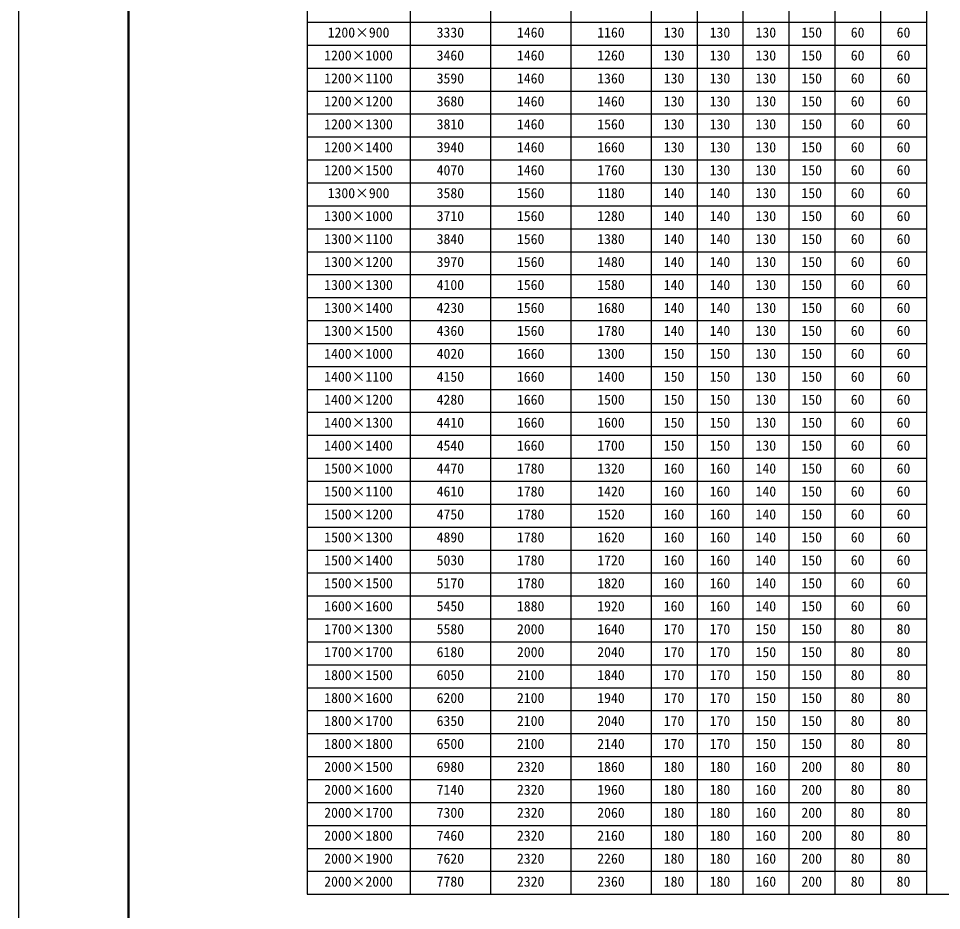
# Model space of a CAD drawing. Units: millimetres, scale not verified. Extents: x -25170 to 75630, y 0 to 35640.
# Drawn here: x -25170 to -15112, y 8029 to 17747 of the extents above; entities that cross this region are included whole.
import ezdxf
from ezdxf.enums import TextEntityAlignment as Align

# ---------------------------------------------------------------- set-up
doc = ezdxf.new("R2010")
doc.units = ezdxf.units.MM
doc.header["$LTSCALE"] = 60
for name, color, linetype, lineweight in [('Defpoints_3', 5, 'Continuous', 25), ('HYO', 3, 'Continuous', 25), ('HYO2', 4, 'Continuous', 25), ('TXT', 7, 'Continuous', 25), ('WAKU', 3, 'Continuous', 50)]:
    doc.layers.add(name, color=color, linetype=linetype, lineweight=lineweight)
doc.styles.add('ＭＳ ゴシック', font='')
doc.styles.get('ＭＳ ゴシック').set_extended_font_data('MS Gothic')

msp = doc.modelspace()

# ---------------------------------------------------------------- linework, layer by layer
at = {"layer": 'Defpoints_3'}
msp.add_line((-25170, 35640), (-25170, 0), dxfattribs=at)
at = {"layer": 'HYO'}
for p, q in [((-22025.9, 25706.68), (-22025.9, 8206.68)), ((-20900.9, 25706.68), (-20900.9, 8206.68)), ((-20025.9, 25706.68), (-20025.9, 8206.68)), ((-15275.9, 25706.68), (-15275.9, 8206.68)), ((-19150.9, 25456.68), (-19150.9, 8206.68)), ((-18275.9, 25456.68), (-18275.9, 8206.68)), ((-17775.9, 25456.68), (-17775.9, 8206.68)), ((-17275.9, 25456.68), (-17275.9, 8206.68)), ((-16775.9, 25456.68), (-16775.9, 8206.68)), ((-16275.9, 25456.68), (-16275.9, 8206.68)), ((-15775.9, 25456.68), (-15775.9, 8206.68)), ((-22025.9, 8206.68), (-8750.9, 8206.68))]:
    msp.add_line(p, q, dxfattribs=at)
at = {"layer": 'HYO2'}
for p, q in [((-22025.9, 17706.68), (-15275.9, 17706.68)), ((-22025.9, 17456.68), (-15275.9, 17456.68)), ((-22025.9, 17206.68), (-15275.9, 17206.68)), ((-22025.9, 16956.68), (-15275.9, 16956.68)), ((-22025.9, 16706.68), (-15275.9, 16706.68)), ((-22025.9, 16456.68), (-15275.9, 16456.68)), ((-22025.9, 16206.68), (-15275.9, 16206.68)), ((-22025.9, 15956.68), (-15275.9, 15956.68)), ((-22025.9, 15706.68), (-15275.9, 15706.68)), ((-22025.9, 15456.68), (-15275.9, 15456.68)), ((-22025.9, 15206.68), (-15275.9, 15206.68)), ((-22025.9, 14956.68), (-15275.9, 14956.68)), ((-22025.9, 14706.68), (-15275.9, 14706.68)), ((-22025.9, 14456.68), (-15275.9, 14456.68)), ((-22025.9, 14206.68), (-15275.9, 14206.68)), ((-22025.9, 13956.68), (-15275.9, 13956.68)), ((-22025.9, 13706.68), (-15275.9, 13706.68)), ((-22025.9, 13456.68), (-15275.9, 13456.68)), ((-22025.9, 13206.68), (-15275.9, 13206.68)), ((-22025.9, 12956.68), (-15275.9, 12956.68)), ((-22025.9, 12706.68), (-15275.9, 12706.68)), ((-22025.9, 12456.68), (-15275.9, 12456.68)), ((-22025.9, 12206.68), (-15275.9, 12206.68)), ((-22025.9, 11956.68), (-15275.9, 11956.68)), ((-22025.9, 11706.68), (-15275.9, 11706.68)), ((-22025.9, 11456.68), (-15275.9, 11456.68)), ((-22025.9, 11206.68), (-15275.9, 11206.68)), ((-22025.9, 10956.68), (-15275.9, 10956.68)), ((-22025.9, 10706.68), (-15275.9, 10706.68)), ((-22025.9, 10456.68), (-15275.9, 10456.68)), ((-22025.9, 10206.68), (-15275.9, 10206.68)), ((-22025.9, 9956.68), (-15275.9, 9956.68)), ((-22025.9, 9706.68), (-15275.9, 9706.68)), ((-22025.9, 9456.68), (-15275.9, 9456.68)), ((-22025.9, 9206.68), (-15275.9, 9206.68)), ((-22025.9, 8956.68), (-15275.9, 8956.68)), ((-22025.9, 8706.68), (-15275.9, 8706.68)), ((-22025.9, 8456.68), (-15275.9, 8456.68))]:
    msp.add_line(p, q, dxfattribs=at)
at = {"layer": 'WAKU'}
msp.add_line((-23970, 34440), (-23970, 1200), dxfattribs=at)

# ---------------------------------------------------------------- texts
at = {"layer": 'TXT', "style": 'ＭＳ ゴシック'}
for s, p in [('1200×900', (-21800.9, 17506.68)), ('3330', (-20613.4, 17506.68)), ('1460', (-19738.4, 17506.68)), ('1160', (-18863.4, 17506.68)), ('130', (-18138.4, 17506.68)), ('130', (-17638.4, 17506.68)), ('130', (-17138.4, 17506.68)), ('150', (-16638.4, 17506.68)), ('60', (-16100.9, 17506.68)), ('60', (-15600.9, 17506.68)), ('1200×1000', (-21838.4, 17256.68)), ('3460', (-20613.4, 17256.68)), ('1460', (-19738.4, 17256.68)), ('1260', (-18863.4, 17256.68)), ('130', (-18138.4, 17256.68)), ('130', (-17638.4, 17256.68)), ('130', (-17138.4, 17256.68)), ('150', (-16638.4, 17256.68)), ('60', (-16100.9, 17256.68)), ('60', (-15600.9, 17256.68)), ('1200×1100', (-21838.4, 17006.68)), ('3590', (-20613.4, 17006.68)), ('1460', (-19738.4, 17006.68)), ('1360', (-18863.4, 17006.68)), ('130', (-18138.4, 17006.68)), ('130', (-17638.4, 17006.68)), ('130', (-17138.4, 17006.68)), ('150', (-16638.4, 17006.68)), ('60', (-16100.9, 17006.68)), ('60', (-15600.9, 17006.68)), ('1200×1200', (-21838.4, 16756.68)), ('3680', (-20613.4, 16756.68)), ('1460', (-19738.4, 16756.68)), ('1460', (-18863.4, 16756.68)), ('130', (-18138.4, 16756.68)), ('130', (-17638.4, 16756.68)), ('130', (-17138.4, 16756.68)), ('150', (-16638.4, 16756.68)), ('60', (-16100.9, 16756.68)), ('60', (-15600.9, 16756.68)), ('1200×1300', (-21838.4, 16506.68)), ('3810', (-20613.4, 16506.68)), ('1460', (-19738.4, 16506.68)), ('1560', (-18863.4, 16506.68)), ('130', (-18138.4, 16506.68)), ('130', (-17638.4, 16506.68)), ('130', (-17138.4, 16506.68)), ('150', (-16638.4, 16506.68)), ('60', (-16100.9, 16506.68)), ('60', (-15600.9, 16506.68)), ('1200×1400', (-21838.4, 16256.68)), ('3940', (-20613.4, 16256.68)), ('1460', (-19738.4, 16256.68)), ('1660', (-18863.4, 16256.68)), ('130', (-18138.4, 16256.68)), ('130', (-17638.4, 16256.68)), ('130', (-17138.4, 16256.68)), ('150', (-16638.4, 16256.68)), ('60', (-16100.9, 16256.68)), ('60', (-15600.9, 16256.68)), ('1200×1500', (-21838.4, 16006.68)), ('4070', (-20613.4, 16006.68)), ('1460', (-19738.4, 16006.68)), ('1760', (-18863.4, 16006.68)), ('130', (-18138.4, 16006.68)), ('130', (-17638.4, 16006.68)), ('130', (-17138.4, 16006.68)), ('150', (-16638.4, 16006.68)), ('60', (-16100.9, 16006.68)), ('60', (-15600.9, 16006.68)), ('1300×900', (-21800.9, 15756.68)), ('3580', (-20613.4, 15756.68)), ('1560', (-19738.4, 15756.68)), ('1180', (-18863.4, 15756.68)), ('140', (-18138.4, 15756.68)), ('140', (-17638.4, 15756.68)), ('130', (-17138.4, 15756.68)), ('150', (-16638.4, 15756.68)), ('60', (-16100.9, 15756.68)), ('60', (-15600.9, 15756.68)), ('1300×1000', (-21838.4, 15506.68)), ('3710', (-20613.4, 15506.68)), ('1560', (-19738.4, 15506.68)), ('1280', (-18863.4, 15506.68)), ('140', (-18138.4, 15506.68)), ('140', (-17638.4, 15506.68)), ('130', (-17138.4, 15506.68)), ('150', (-16638.4, 15506.68)), ('60', (-16100.9, 15506.68)), ('60', (-15600.9, 15506.68)), ('1300×1100', (-21838.4, 15256.68)), ('3840', (-20613.4, 15256.68)), ('1560', (-19738.4, 15256.68)), ('1380', (-18863.4, 15256.68)), ('140', (-18138.4, 15256.68)), ('140', (-17638.4, 15256.68)), ('130', (-17138.4, 15256.68)), ('150', (-16638.4, 15256.68)), ('60', (-16100.9, 15256.68)), ('60', (-15600.9, 15256.68)), ('1300×1200', (-21838.4, 15006.68)), ('3970', (-20613.4, 15006.68)), ('1560', (-19738.4, 15006.68)), ('1480', (-18863.4, 15006.68)), ('140', (-18138.4, 15006.68)), ('140', (-17638.4, 15006.68)), ('130', (-17138.4, 15006.68)), ('150', (-16638.4, 15006.68)), ('60', (-16100.9, 15006.68)), ('60', (-15600.9, 15006.68)), ('1300×1300', (-21838.4, 14756.68)), ('4100', (-20613.4, 14756.68)), ('1560', (-19738.4, 14756.68)), ('1580', (-18863.4, 14756.68)), ('140', (-18138.4, 14756.68)), ('140', (-17638.4, 14756.68)), ('130', (-17138.4, 14756.68)), ('150', (-16638.4, 14756.68)), ('60', (-16100.9, 14756.68)), ('60', (-15600.9, 14756.68)), ('1300×1400', (-21838.4, 14506.68)), ('4230', (-20613.4, 14506.68)), ('1560', (-19738.4, 14506.68)), ('1680', (-18863.4, 14506.68)), ('140', (-18138.4, 14506.68)), ('140', (-17638.4, 14506.68)), ('130', (-17138.4, 14506.68)), ('150', (-16638.4, 14506.68)), ('60', (-16100.9, 14506.68)), ('60', (-15600.9, 14506.68)), ('1300×1500', (-21838.4, 14256.68)), ('4360', (-20613.4, 14256.68)), ('1560', (-19738.4, 14256.68)), ('1780', (-18863.4, 14256.68)), ('140', (-18138.4, 14256.68)), ('140', (-17638.4, 14256.68)), ('130', (-17138.4, 14256.68)), ('150', (-16638.4, 14256.68)), ('60', (-16100.9, 14256.68)), ('60', (-15600.9, 14256.68)), ('1400×1000', (-21838.4, 14006.68)), ('4020', (-20613.4, 14006.68)), ('1660', (-19738.4, 14006.68)), ('1300', (-18863.4, 14006.68)), ('150', (-18138.4, 14006.68)), ('150', (-17638.4, 14006.68)), ('130', (-17138.4, 14006.68)), ('150', (-16638.4, 14006.68)), ('60', (-16100.9, 14006.68)), ('60', (-15600.9, 14006.68)), ('1400×1100', (-21838.4, 13756.68)), ('4150', (-20613.4, 13756.68)), ('1660', (-19738.4, 13756.68)), ('1400', (-18863.4, 13756.68)), ('150', (-18138.4, 13756.68)), ('150', (-17638.4, 13756.68)), ('130', (-17138.4, 13756.68)), ('150', (-16638.4, 13756.68)), ('60', (-16100.9, 13756.68)), ('60', (-15600.9, 13756.68)), ('1400×1200', (-21838.4, 13506.68)), ('4280', (-20613.4, 13506.68)), ('1660', (-19738.4, 13506.68)), ('1500', (-18863.4, 13506.68)), ('150', (-18138.4, 13506.68)), ('150', (-17638.4, 13506.68)), ('130', (-17138.4, 13506.68)), ('150', (-16638.4, 13506.68)), ('60', (-16100.9, 13506.68)), ('60', (-15600.9, 13506.68)), ('1400×1300', (-21838.4, 13256.68)), ('4410', (-20613.4, 13256.68)), ('1660', (-19738.4, 13256.68)), ('1600', (-18863.4, 13256.68)), ('150', (-18138.4, 13256.68)), ('150', (-17638.4, 13256.68)), ('130', (-17138.4, 13256.68)), ('150', (-16638.4, 13256.68)), ('60', (-16100.9, 13256.68)), ('60', (-15600.9, 13256.68)), ('1400×1400', (-21838.4, 13006.68)), ('4540', (-20613.4, 13006.68)), ('1660', (-19738.4, 13006.68)), ('1700', (-18863.4, 13006.68)), ('150', (-18138.4, 13006.68)), ('150', (-17638.4, 13006.68)), ('130', (-17138.4, 13006.68)), ('150', (-16638.4, 13006.68)), ('60', (-16100.9, 13006.68)), ('60', (-15600.9, 13006.68)), ('1500×1000', (-21838.4, 12756.68)), ('4470', (-20613.4, 12756.68)), ('1780', (-19738.4, 12756.68)), ('1320', (-18863.4, 12756.68)), ('160', (-18138.4, 12756.68)), ('160', (-17638.4, 12756.68)), ('140', (-17138.4, 12756.68)), ('150', (-16638.4, 12756.68)), ('60', (-16100.9, 12756.68)), ('60', (-15600.9, 12756.68)), ('1500×1100', (-21838.4, 12506.68)), ('4610', (-20613.4, 12506.68)), ('1780', (-19738.4, 12506.68)), ('1420', (-18863.4, 12506.68)), ('160', (-18138.4, 12506.68)), ('160', (-17638.4, 12506.68)), ('140', (-17138.4, 12506.68)), ('150', (-16638.4, 12506.68)), ('60', (-16100.9, 12506.68)), ('60', (-15600.9, 12506.68)), ('1500×1200', (-21838.4, 12256.68)), ('4750', (-20613.4, 12256.68)), ('1780', (-19738.4, 12256.68)), ('1520', (-18863.4, 12256.68)), ('160', (-18138.4, 12256.68)), ('160', (-17638.4, 12256.68)), ('140', (-17138.4, 12256.68)), ('150', (-16638.4, 12256.68)), ('60', (-16100.9, 12256.68)), ('60', (-15600.9, 12256.68)), ('1500×1300', (-21838.4, 12006.68)), ('4890', (-20613.4, 12006.68)), ('1780', (-19738.4, 12006.68)), ('1620', (-18863.4, 12006.68)), ('160', (-18138.4, 12006.68)), ('160', (-17638.4, 12006.68)), ('140', (-17138.4, 12006.68)), ('150', (-16638.4, 12006.68)), ('60', (-16100.9, 12006.68)), ('60', (-15600.9, 12006.68)), ('1500×1400', (-21838.4, 11756.68)), ('5030', (-20613.4, 11756.68)), ('1780', (-19738.4, 11756.68)), ('1720', (-18863.4, 11756.68)), ('160', (-18138.4, 11756.68)), ('160', (-17638.4, 11756.68)), ('140', (-17138.4, 11756.68)), ('150', (-16638.4, 11756.68)), ('60', (-16100.9, 11756.68)), ('60', (-15600.9, 11756.68)), ('1500×1500', (-21838.4, 11506.68)), ('5170', (-20613.4, 11506.68)), ('1780', (-19738.4, 11506.68)), ('1820', (-18863.4, 11506.68)), ('160', (-18138.4, 11506.68)), ('160', (-17638.4, 11506.68)), ('140', (-17138.4, 11506.68)), ('150', (-16638.4, 11506.68)), ('60', (-16100.9, 11506.68)), ('60', (-15600.9, 11506.68)), ('1600×1600', (-21838.4, 11256.68)), ('5450', (-20613.4, 11256.68)), ('1880', (-19738.4, 11256.68)), ('1920', (-18863.4, 11256.68)), ('160', (-18138.4, 11256.68)), ('160', (-17638.4, 11256.68)), ('140', (-17138.4, 11256.68)), ('150', (-16638.4, 11256.68)), ('60', (-16100.9, 11256.68)), ('60', (-15600.9, 11256.68)), ('1700×1300', (-21838.4, 11006.68)), ('5580', (-20613.4, 11006.68)), ('2000', (-19738.4, 11006.68)), ('1640', (-18863.4, 11006.68)), ('170', (-18138.4, 11006.68)), ('170', (-17638.4, 11006.68)), ('150', (-17138.4, 11006.68)), ('150', (-16638.4, 11006.68)), ('80', (-16100.9, 11006.68)), ('80', (-15600.9, 11006.68)), ('1700×1700', (-21838.4, 10756.68)), ('6180', (-20613.4, 10756.68)), ('2000', (-19738.4, 10756.68)), ('2040', (-18863.4, 10756.68)), ('170', (-18138.4, 10756.68)), ('170', (-17638.4, 10756.68)), ('150', (-17138.4, 10756.68)), ('150', (-16638.4, 10756.68)), ('80', (-16100.9, 10756.68)), ('80', (-15600.9, 10756.68)), ('1800×1500', (-21838.4, 10506.68)), ('6050', (-20613.4, 10506.68)), ('2100', (-19738.4, 10506.68)), ('1840', (-18863.4, 10506.68)), ('170', (-18138.4, 10506.68)), ('170', (-17638.4, 10506.68)), ('150', (-17138.4, 10506.68)), ('150', (-16638.4, 10506.68)), ('80', (-16100.9, 10506.68)), ('80', (-15600.9, 10506.68)), ('1800×1600', (-21838.4, 10256.68)), ('6200', (-20613.4, 10256.68)), ('2100', (-19738.4, 10256.68)), ('1940', (-18863.4, 10256.68)), ('170', (-18138.4, 10256.68)), ('170', (-17638.4, 10256.68)), ('150', (-17138.4, 10256.68)), ('150', (-16638.4, 10256.68)), ('80', (-16100.9, 10256.68)), ('80', (-15600.9, 10256.68)), ('1800×1700', (-21838.4, 10006.68)), ('6350', (-20613.4, 10006.68)), ('2100', (-19738.4, 10006.68)), ('2040', (-18863.4, 10006.68)), ('170', (-18138.4, 10006.68)), ('170', (-17638.4, 10006.68)), ('150', (-17138.4, 10006.68)), ('150', (-16638.4, 10006.68)), ('80', (-16100.9, 10006.68)), ('80', (-15600.9, 10006.68)), ('1800×1800', (-21838.4, 9756.68)), ('6500', (-20613.4, 9756.68)), ('2100', (-19738.4, 9756.68)), ('2140', (-18863.4, 9756.68)), ('170', (-18138.4, 9756.68)), ('170', (-17638.4, 9756.68)), ('150', (-17138.4, 9756.68)), ('150', (-16638.4, 9756.68)), ('80', (-16100.9, 9756.68)), ('80', (-15600.9, 9756.68)), ('2000×1500', (-21838.4, 9506.68)), ('6980', (-20613.4, 9506.68)), ('2320', (-19738.4, 9506.68)), ('1860', (-18863.4, 9506.68)), ('180', (-18138.4, 9506.68)), ('180', (-17638.4, 9506.68)), ('160', (-17138.4, 9506.68)), ('200', (-16638.4, 9506.68)), ('80', (-16100.9, 9506.68)), ('80', (-15600.9, 9506.68)), ('2000×1600', (-21838.4, 9256.68)), ('7140', (-20613.4, 9256.68)), ('2320', (-19738.4, 9256.68)), ('1960', (-18863.4, 9256.68)), ('180', (-18138.4, 9256.68)), ('180', (-17638.4, 9256.68)), ('160', (-17138.4, 9256.68)), ('200', (-16638.4, 9256.68)), ('80', (-16100.9, 9256.68)), ('80', (-15600.9, 9256.68)), ('2000×1700', (-21838.4, 9006.68)), ('7300', (-20613.4, 9006.68)), ('2320', (-19738.4, 9006.68)), ('2060', (-18863.4, 9006.68)), ('180', (-18138.4, 9006.68)), ('180', (-17638.4, 9006.68)), ('160', (-17138.4, 9006.68)), ('200', (-16638.4, 9006.68)), ('80', (-16100.9, 9006.68)), ('80', (-15600.9, 9006.68)), ('2000×1800', (-21838.4, 8756.68)), ('7460', (-20613.4, 8756.68)), ('2320', (-19738.4, 8756.68)), ('2160', (-18863.4, 8756.68)), ('180', (-18138.4, 8756.68)), ('180', (-17638.4, 8756.68)), ('160', (-17138.4, 8756.68)), ('200', (-16638.4, 8756.68)), ('80', (-16100.9, 8756.68)), ('80', (-15600.9, 8756.68)), ('2000×1900', (-21838.4, 8506.68)), ('7620', (-20613.4, 8506.68)), ('2320', (-19738.4, 8506.68)), ('2260', (-18863.4, 8506.68)), ('180', (-18138.4, 8506.68)), ('180', (-17638.4, 8506.68)), ('160', (-17138.4, 8506.68)), ('200', (-16638.4, 8506.68)), ('80', (-16100.9, 8506.68)), ('80', (-15600.9, 8506.68)), ('2000×2000', (-21838.4, 8256.68)), ('7780', (-20613.4, 8256.68)), ('2320', (-19738.4, 8256.68)), ('2360', (-18863.4, 8256.68)), ('180', (-18138.4, 8256.68)), ('180', (-17638.4, 8256.68)), ('160', (-17138.4, 8256.68)), ('200', (-16638.4, 8256.68)), ('80', (-16100.9, 8256.68)), ('80', (-15600.9, 8256.68))]:
    msp.add_text(s, height=110, dxfattribs=at).set_placement(p, align=Align.BOTTOM_LEFT)

doc.saveas('drawing.dxf')
